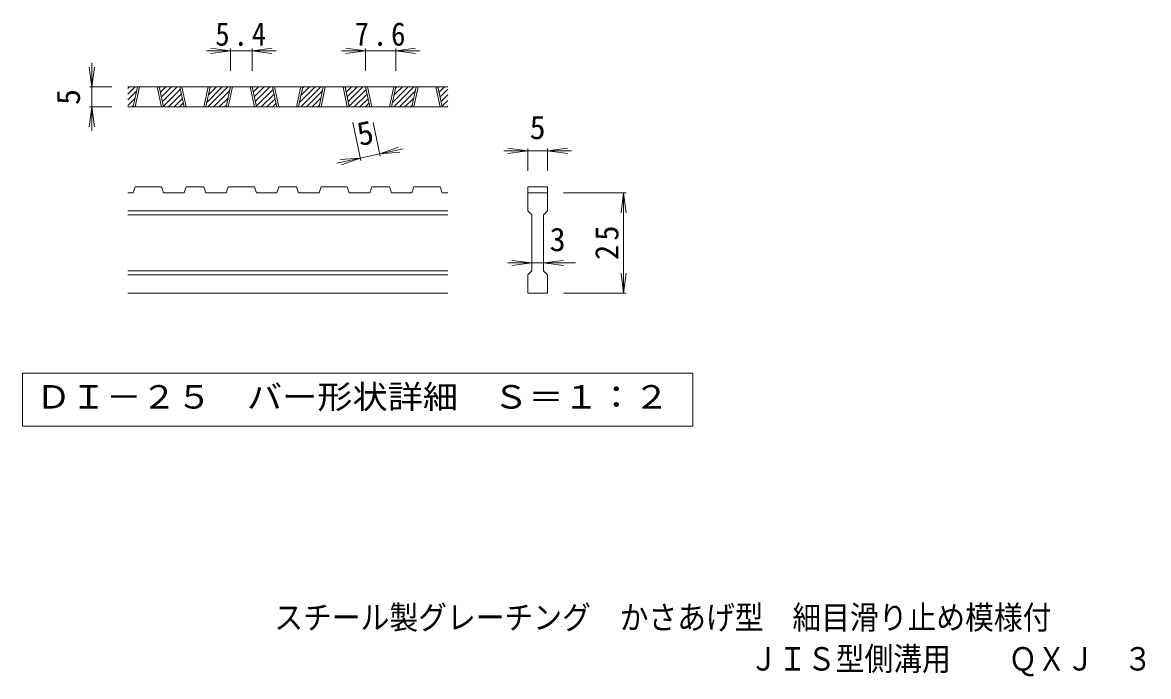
# Model space of a CAD drawing. Units: millimetres on the paper, enlarged 5 times, with parts at other scales. Extents: x -579 to 829, y -688 to 582.
# Drawn here: x -579 to 125, y -688 to -280 of the extents above; entities that cross this region are included whole.
import ezdxf
from ezdxf.enums import TextEntityAlignment as Align

# ---------------------------------------------------------------- set-up
doc = ezdxf.new("R2010")
doc.units = ezdxf.units.MM
doc.header["$LTSCALE"] = 5
doc.layers.add('D-0', color=3, linetype='Continuous', lineweight=9)
doc.layers.add('D-4', color=7, linetype='Continuous', lineweight=9)
doc.layers.add('F-5_F-5ﾚｲﾔ', color=2, linetype='Continuous')
doc.styles.add('ＭＳ ゴシック', font='')
doc.styles.get('ＭＳ ゴシック').set_extended_font_data('MS Gothic')

msp = doc.modelspace()

# ---------------------------------------------------------------- linework, layer by layer
at = {"layer": 'D-0'}
for p, q in [((-513.071, -324.713), (-508.538, -320.179)), ((-513.071, -321.177), (-512.074, -320.179)), ((-313.071, -320.179), (-513.071, -320.179)), ((-513.071, -328.248), (-507.49, -322.667)), ((-509.633, -332.679), (-506.958, -320.179)), ((-508.383, -332.679), (-505.708, -320.179)), ((-494.633, -320.179), (-491.958, -332.679)), ((-493.383, -320.179), (-490.708, -332.679)), ((-493.297, -320.578), (-492.898, -320.179)), ((-492.674, -323.491), (-489.363, -320.179)), ((-492.051, -326.403), (-485.827, -320.179)), ((-491.428, -329.315), (-482.292, -320.179)), ((-490.805, -332.228), (-480.275, -321.698)), ((-477.925, -332.679), (-480.6, -320.179)), ((-476.675, -332.679), (-479.35, -320.179)), ((-462.925, -320.179), (-465.6, -332.679)), ((-461.675, -320.179), (-464.35, -332.679)), ((-463.762, -329.934), (-454.008, -320.179)), ((-462.972, -332.679), (-450.472, -320.179)), ((-462.8, -325.436), (-457.543, -320.179)), ((-461.837, -320.938), (-461.079, -320.179)), ((-459.437, -332.679), (-449.424, -322.667)), ((-451.567, -332.679), (-448.892, -320.179)), ((-450.317, -332.679), (-447.642, -320.179)), ((-436.567, -320.179), (-433.892, -332.679)), ((-435.317, -320.179), (-432.642, -332.679)), ((-435.231, -320.578), (-434.832, -320.179)), ((-434.608, -323.491), (-431.297, -320.179)), ((-433.985, -326.403), (-427.761, -320.179)), ((-433.362, -329.315), (-424.226, -320.179)), ((-432.739, -332.228), (-422.209, -321.698)), ((-419.859, -332.679), (-422.534, -320.179)), ((-418.609, -332.679), (-421.284, -320.179)), ((-404.859, -320.179), (-407.534, -332.679)), ((-403.609, -320.179), (-406.284, -332.679)), ((-405.696, -329.934), (-395.941, -320.179)), ((-404.906, -332.679), (-392.406, -320.179)), ((-404.734, -325.436), (-399.477, -320.179)), ((-403.771, -320.938), (-403.013, -320.179)), ((-401.371, -332.679), (-391.358, -322.667)), ((-393.501, -332.679), (-390.826, -320.179)), ((-392.251, -332.679), (-389.576, -320.179)), ((-378.501, -320.179), (-375.826, -332.679)), ((-377.251, -320.179), (-374.576, -332.679)), ((-377.165, -320.578), (-376.766, -320.179)), ((-376.542, -323.491), (-373.231, -320.179)), ((-375.919, -326.403), (-369.695, -320.179)), ((-375.296, -329.315), (-366.16, -320.179)), ((-374.672, -332.228), (-364.143, -321.698)), ((-361.793, -332.679), (-364.468, -320.179)), ((-360.543, -332.679), (-363.218, -320.179)), ((-346.793, -320.179), (-349.468, -332.679)), ((-345.543, -320.179), (-348.218, -332.679)), ((-347.63, -329.934), (-337.875, -320.179)), ((-346.84, -332.679), (-334.34, -320.179)), ((-346.668, -325.436), (-341.411, -320.179)), ((-345.705, -320.938), (-344.947, -320.179)), ((-343.305, -332.679), (-333.292, -322.667)), ((-335.435, -332.679), (-332.76, -320.179)), ((-334.185, -332.679), (-331.51, -320.179)), ((-320.435, -320.179), (-317.76, -332.679)), ((-319.185, -320.179), (-316.51, -332.679)), ((-319.099, -320.578), (-318.7, -320.179)), ((-318.476, -323.491), (-315.165, -320.179)), ((-317.853, -326.403), (-313.071, -321.621)), ((-513.071, -331.784), (-508.453, -327.165)), ((-487.721, -332.679), (-479.652, -324.61)), ((-484.185, -332.679), (-479.028, -327.523)), ((-480.65, -332.679), (-478.405, -330.435)), ((-455.901, -332.679), (-450.387, -327.165)), ((-429.655, -332.679), (-421.586, -324.61)), ((-426.119, -332.679), (-420.962, -327.523)), ((-422.584, -332.679), (-420.339, -330.435)), ((-397.835, -332.679), (-392.321, -327.165)), ((-371.589, -332.679), (-363.52, -324.61)), ((-368.053, -332.679), (-362.896, -327.523)), ((-364.518, -332.679), (-362.273, -330.435)), ((-339.769, -332.679), (-334.255, -327.165)), ((-317.23, -329.315), (-313.071, -325.157)), ((-316.606, -332.228), (-313.071, -328.692)), ((-313.071, -332.679), (-513.071, -332.679)), ((-510.432, -332.679), (-509.415, -331.663)), ((-452.366, -332.679), (-451.349, -331.663)), ((-394.299, -332.679), (-393.283, -331.663)), ((-336.233, -332.679), (-335.217, -331.663)), ((-313.523, -332.679), (-313.071, -332.228)), ((-509.633, -386.429), (-513.071, -386.429)), ((-509.633, -386.429), (-508.383, -382.679)), ((-491.958, -382.679), (-508.383, -382.679)), ((-491.958, -382.679), (-490.708, -386.429)), ((-477.925, -386.429), (-490.708, -386.429)), ((-477.925, -386.429), (-476.675, -382.679)), ((-465.6, -382.679), (-476.675, -382.679)), ((-465.6, -382.679), (-464.35, -386.429)), ((-451.567, -386.429), (-464.35, -386.429)), ((-451.567, -386.429), (-450.317, -382.679)), ((-433.892, -382.679), (-450.317, -382.679)), ((-432.642, -386.429), (-433.892, -382.679)), ((-419.859, -386.429), (-432.642, -386.429)), ((-419.859, -386.429), (-418.609, -382.679)), ((-407.534, -382.679), (-418.609, -382.679)), ((-407.534, -382.679), (-406.284, -386.429)), ((-393.501, -386.429), (-406.284, -386.429)), ((-393.501, -386.429), (-392.251, -382.679)), ((-392.251, -382.679), (-375.826, -382.679)), ((-374.576, -386.429), (-375.826, -382.679)), ((-361.793, -386.429), (-374.576, -386.429)), ((-361.793, -386.429), (-360.543, -382.679)), ((-349.468, -382.679), (-360.543, -382.679)), ((-349.468, -382.679), (-348.218, -386.429)), ((-335.435, -386.429), (-348.218, -386.429)), ((-335.435, -386.429), (-334.185, -382.679)), ((-334.185, -382.679), (-317.76, -382.679)), ((-316.51, -386.429), (-317.76, -382.679)), ((-313.071, -386.429), (-316.51, -386.429)), ((-263.071, -382.679), (-250.571, -382.679)), ((-263.071, -382.679), (-263.071, -386.429)), ((-263.071, -386.429), (-250.571, -386.429)), ((-263.071, -397.679), (-263.071, -386.429)), ((-250.571, -382.679), (-250.571, -386.429)), ((-250.571, -386.429), (-250.571, -397.679)), ((-313.071, -397.679), (-513.071, -397.679)), ((-313.071, -400.179), (-513.071, -400.179)), ((-263.071, -397.679), (-260.571, -400.179)), ((-260.571, -435.179), (-260.571, -400.179)), ((-253.072, -400.179), (-250.571, -397.679)), ((-253.072, -400.179), (-253.072, -435.179)), ((-313.071, -435.179), (-513.071, -435.179)), ((-253.072, -435.179), (-250.571, -437.679)), ((-313.071, -437.679), (-513.071, -437.679)), ((-250.571, -437.679), (-250.571, -448.929)), ((-313.071, -448.929), (-513.071, -448.929)), ((-250.571, -448.929), (-263.071, -448.929))]:
    msp.add_line(p, q, dxfattribs=at)
msp.add_lwpolyline([(-263.071, -448.929), (-263.071, -437.679), (-260.571, -435.179)], dxfattribs=at)
at = {"layer": 'D-0', "color": 7}
msp.add_lwpolyline([(-578.898, -498.929), (-578.898, -532.155), (-159.744, -532.155), (-159.744, -498.929)], close=True, dxfattribs=at)
at = {"layer": 'D-4'}
for p, q in [((-448.892, -297.679), (-463.892, -297.679)), ((-448.892, -297.679), (-461.285, -296.048)), ((-448.892, -297.679), (-461.285, -299.311)), ((-448.892, -296.179), (-448.892, -310.179)), ((-435.317, -297.679), (-448.892, -297.679)), ((-435.317, -297.679), (-422.924, -296.048)), ((-435.317, -296.179), (-435.317, -310.179)), ((-435.317, -297.679), (-422.924, -299.311)), ((-435.317, -297.679), (-420.317, -297.679)), ((-364.468, -297.679), (-379.468, -297.679)), ((-364.468, -297.679), (-376.861, -296.048)), ((-364.468, -297.679), (-376.861, -299.311)), ((-364.468, -296.179), (-364.468, -310.179)), ((-345.543, -297.679), (-364.468, -297.679)), ((-345.543, -297.679), (-333.15, -296.048)), ((-345.543, -296.179), (-345.543, -310.179)), ((-345.543, -297.679), (-333.15, -299.311)), ((-345.543, -297.679), (-330.543, -297.679)), ((-535.571, -320.179), (-537.203, -307.786)), ((-535.571, -320.179), (-535.571, -305.179)), ((-535.571, -320.179), (-533.94, -307.786)), ((-537.071, -320.179), (-523.071, -320.179)), ((-535.571, -320.179), (-535.571, -332.679)), ((-535.571, -332.679), (-537.203, -345.073)), ((-537.071, -332.679), (-523.071, -332.679)), ((-535.571, -332.679), (-533.94, -345.073)), ((-535.571, -332.679), (-535.571, -347.679)), ((-367.424, -366.098), (-372.483, -342.458)), ((-355.201, -363.482), (-359.7, -342.458)), ((-355.515, -362.015), (-343.738, -357.826)), ((-355.515, -362.015), (-340.847, -358.876)), ((-263.071, -360.179), (-275.464, -358.548)), ((-263.071, -358.679), (-263.071, -372.679)), ((-250.571, -360.179), (-238.178, -358.548)), ((-250.571, -358.679), (-250.571, -372.679)), ((-367.738, -364.631), (-382.406, -367.77)), ((-367.738, -364.631), (-380.198, -365.629)), ((-367.738, -364.631), (-379.516, -368.82)), ((-355.515, -362.015), (-367.738, -364.631)), ((-355.515, -362.015), (-343.055, -361.017)), ((-263.071, -360.179), (-278.071, -360.179)), ((-263.071, -360.179), (-275.464, -361.811)), ((-250.571, -360.179), (-263.071, -360.179)), ((-250.571, -360.179), (-238.178, -361.811)), ((-250.571, -360.179), (-235.571, -360.179)), ((-201.571, -386.429), (-240.571, -386.429)), ((-203.071, -386.429), (-204.703, -398.822)), ((-203.071, -448.929), (-203.071, -386.429)), ((-203.071, -386.429), (-201.44, -398.822)), ((-260.571, -430.179), (-272.964, -428.548)), ((-253.072, -430.179), (-240.678, -428.548)), ((-260.571, -430.179), (-275.571, -430.179)), ((-260.571, -430.179), (-272.964, -431.811)), ((-253.072, -430.179), (-260.571, -430.179)), ((-253.072, -430.179), (-240.678, -431.811)), ((-253.072, -430.179), (-233.072, -430.179)), ((-203.071, -448.929), (-204.703, -436.536)), ((-203.071, -448.929), (-201.44, -436.536)), ((-201.571, -448.929), (-240.571, -448.929))]:
    msp.add_line(p, q, dxfattribs=at)

# ---------------------------------------------------------------- texts
at = {"layer": 'D-0', "color": 2, "style": 'ＭＳ ゴシック', "width": 1.1}
msp.add_text('ＤＩ－２５\u3000バー形状詳細\u3000Ｓ＝１：２', height=14.66, dxfattribs=at).set_placement((-570.571, -525.542), align=Align.BOTTOM_LEFT)
at = {"layer": 'D-4', "color": 2, "style": 'ＭＳ ゴシック'}
for rotation, p in [(90, (-538.571, -331.429)), (12.079, (-367.144, -361.436))]:
    msp.add_text('5', height=14.66, rotation=rotation, dxfattribs=at).set_placement(p, align=Align.BOTTOM_LEFT)
for s, p in [('5', (-261.821, -357.179)), ('3', (-249.321, -427.179))]:
    msp.add_text(s, height=14.66, dxfattribs=at).set_placement(p, align=Align.BOTTOM_LEFT)
at = {"layer": 'D-4', "color": 2, "char_height": 14.66, "attachment_point": 7, "style": 'ＭＳ ゴシック'}
for s, insert in [('\\T1.27;\\W0.9;5.4', (-458.354, -294.679)), ('\\T1.27;\\W0.9;7.6', (-371.255, -294.679))]:
    msp.add_mtext(s, dxfattribs=dict(at, insert=insert))
at = {"layer": 'D-4', "color": 2, "insert": (-206.071, -428.304), "char_height": 14.66, "attachment_point": 7, "rotation": 90, "style": 'ＭＳ ゴシック'}
msp.add_mtext('\\T1.27;\\W0.95;25', dxfattribs=at)
at = {"layer": 'F-5_F-5ﾚｲﾔ', "style": 'ＭＳ ゴシック', "width": 0.9}
for s, p in [('スチール製グレーチング\u3000かさあげ型\u3000細目滑り止め模様付', (-421.519, -663.336)), ('ＪＩＳ型側溝用\u3000\u3000ＱＸＪ\u3000３６２５Ａ', (-124.451, -689.209))]:
    msp.add_text(s, height=14.66, dxfattribs=at).set_placement(p, align=Align.BOTTOM_LEFT)

doc.saveas('drawing.dxf')
